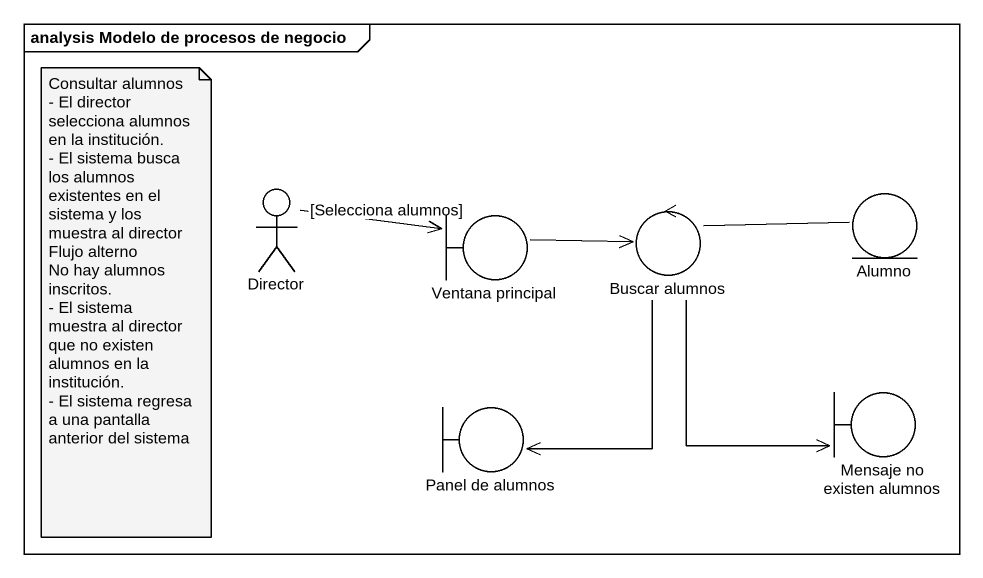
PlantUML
@startuml
mainframe analysis Modelo de procesos de negocio
actor Director
boundary "Ventana principal" as Ventana_principal
control "Buscar alumnos" as Buscar_alumnos
entity Alumno
boundary "Panel de alumnos" as Panel_de_alumnos
boundary "Mensaje no existen alumnos" as Mensaje_no_existen_alumnos
Director -right-> Ventana_principal : [Selecciona alumnos]
Ventana_principal -right-> Buscar_alumnos
Buscar_alumnos --> Panel_de_alumnos
Buscar_alumnos --> Mensaje_no_existen_alumnos
Alumno -left- Buscar_alumnos
note as N1
  Consultar alumnos
  - El director selecciona alumnos en la institución.
  - El sistema busca los alumnos existentes en el sistema y los muestra al director
  Flujo alterno
  No hay alumnos inscritos.
  - El sistema muestra al director que no existen alumnos en la institución.
  - El sistema regresa a una pantalla anterior del sistema
end note
@enduml
